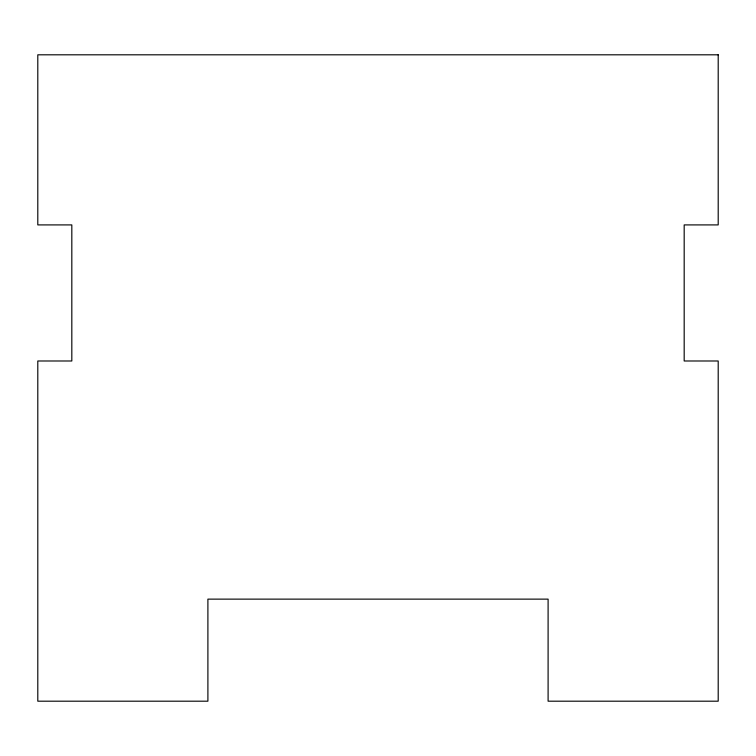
<?xml version="1.0" encoding="UTF-8"?>
<svg xmlns="http://www.w3.org/2000/svg" width="756" height="756" viewBox="0 0 756 756"><rect width="100%" height="100%" fill="white"/><g stroke="black" fill="none" stroke-linecap="round" stroke-linejoin="round"><path stroke-width="1.13" d="M718.2 54.81L37.8 54.81L37.8 224.91L71.82 224.91L71.82 360.99L37.8 360.99L37.8 701.19L207.9 701.19L207.9 599.13L548.1 599.13L548.1 701.19L718.2 701.19L718.2 360.99L684.18 360.99L684.18 224.91L718.2 224.91L718.2 54.81"/></g></svg>
